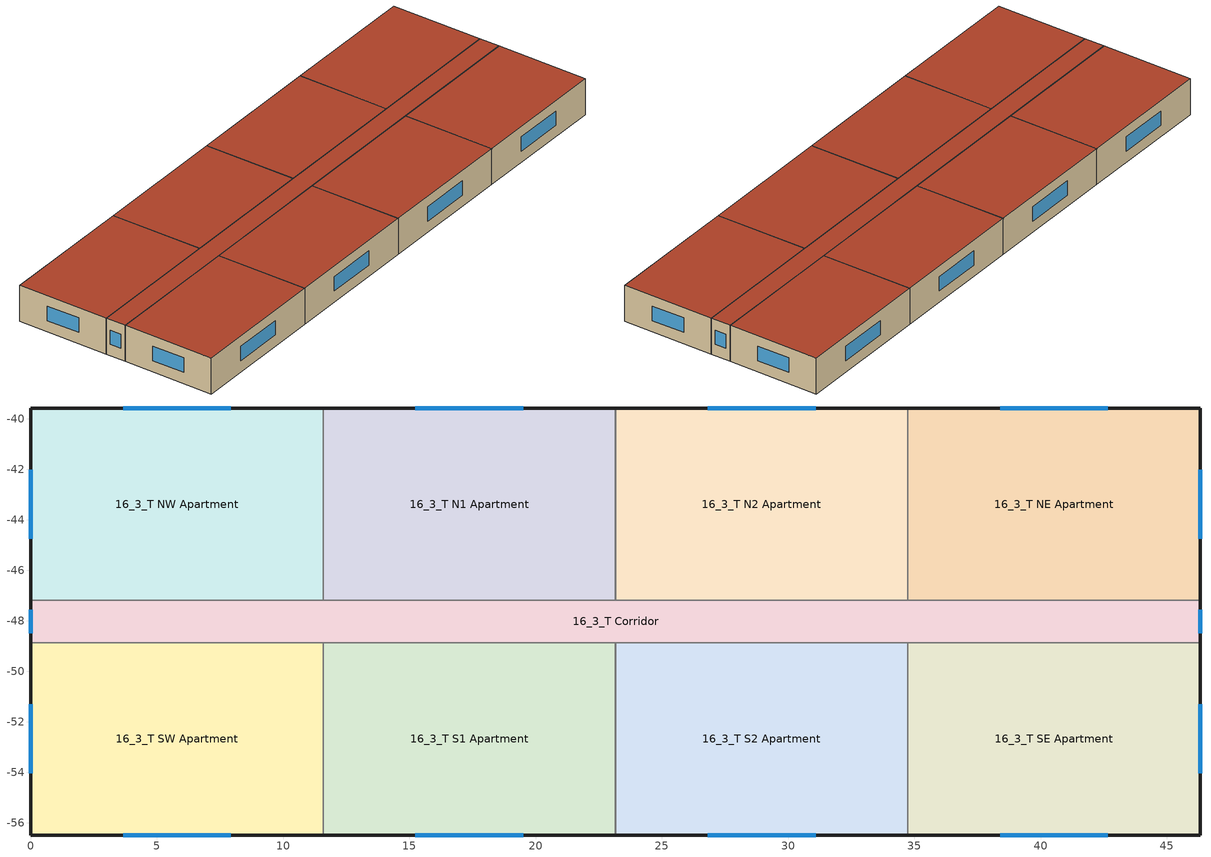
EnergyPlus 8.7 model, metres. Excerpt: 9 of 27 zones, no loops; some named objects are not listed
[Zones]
16_3_T SW Apartment
 floor adiabatic (INT-FLOOR-TOPSIDE): 11.58,-48.87 11.58,-56.49 0,-56.49 0,-48.87 z9.14
 wall outside (HPWall): 0,-48.87 0,-56.49 11.58,-56.49 z9.14:12.19
 wall to 16_3_T Corridor (int-walls): 11.58,-48.87 0,-48.87 z9.14:12.19
 wall to 16_3_T S1 Apartment (int-walls): 11.58,-56.49 11.58,-48.87 z9.14:12.19
 window (Dbl Elec Abs Bleached 6mm/13mm Air): 0,-51.31 0,-54.05 / 3.66,-56.49 7.92,-56.49 z10.1:11.32
 roof outside (HPRoof): 0,-48.87 0,-56.49 11.58,-56.49 11.58,-48.87 z12.19
16_3_T NW Apartment
 floor adiabatic (INT-FLOOR-TOPSIDE): 11.58,-39.57 11.58,-47.19 0,-47.19 0,-39.57 z9.14
 wall outside (HPWall): 11.58,-39.57 0,-39.57 0,-47.19 z9.14:12.19
 wall to 16_3_T Corridor (int-walls): 0,-47.19 11.58,-47.19 z9.14:12.19
 wall to 16_3_T N1 Apartment (int-walls): 11.58,-47.19 11.58,-39.57 z9.14:12.19
 window (Dbl Elec Abs Bleached 6mm/13mm Air): 7.92,-39.57 3.66,-39.57 / 0,-42.01 0,-44.76 z10.1:11.32
 roof outside (HPRoof): 0,-39.57 0,-47.19 11.58,-47.19 11.58,-39.57 z12.19
16_3_T SE Apartment
 floor adiabatic (INT-FLOOR-TOPSIDE): 46.33,-48.87 46.33,-56.49 34.75,-56.49 34.75,-48.87 z9.14
 wall outside (HPWall): 34.75,-56.49 46.33,-56.49 46.33,-48.87 z9.14:12.19
 wall to 16_3_T Corridor (int-walls): 46.33,-48.87 34.75,-48.87 z9.14:12.19
 wall to 16_3_T S2 Apartment (int-walls): 34.75,-48.87 34.75,-56.49 z9.14:12.19
 window (Dbl Elec Abs Bleached 6mm/13mm Air): 46.33,-54.05 46.33,-51.31 / 38.4,-56.49 42.67,-56.49 z10.1:11.32
 roof outside (HPRoof): 34.75,-48.87 34.75,-56.49 46.33,-56.49 46.33,-48.87 z12.19
16_3_T NE Apartment
 floor adiabatic (INT-FLOOR-TOPSIDE): 46.33,-39.57 46.33,-47.19 34.75,-47.19 34.75,-39.57 z9.14
 wall outside (HPWall): 46.33,-47.19 46.33,-39.57 34.75,-39.57 z9.14:12.19
 wall to 16_3_T Corridor (int-walls): 34.75,-47.19 46.33,-47.19 z9.14:12.19
 wall to 16_3_T N2 Apartment (int-walls): 34.75,-39.57 34.75,-47.19 z9.14:12.19
 window (Dbl Elec Abs Bleached 6mm/13mm Air): 42.67,-39.57 38.4,-39.57 / 46.33,-44.76 46.33,-42.01 z10.1:11.32
 roof outside (IEAD Res Roof): 34.75,-39.57 34.75,-47.19 46.33,-47.19 46.33,-39.57 z12.19
16_3_T N1 Apartment
 floor adiabatic (INT-FLOOR-TOPSIDE): 23.16,-39.57 23.16,-47.19 11.58,-47.19 11.58,-39.57 z9.14
 wall outside (HPWall): 23.16,-39.57 11.58,-39.57 z9.14:12.19
 wall to 16_3_T Corridor (int-walls): 11.58,-47.19 23.16,-47.19 z9.14:12.19
 wall to 16_3_T N2 Apartment (int-walls): 23.16,-47.19 23.16,-39.57 z9.14:12.19
 window (Dbl Elec Abs Bleached 6mm/13mm Air): 19.51,-39.57 15.24,-39.57 z10.1:11.32
 roof outside (HPRoof): 11.58,-39.57 11.58,-47.19 23.16,-47.19 23.16,-39.57 z12.19
16_3_T N2 Apartment
 floor adiabatic (INT-FLOOR-TOPSIDE): 34.75,-39.57 34.75,-47.19 23.16,-47.19 23.16,-39.57 z9.14
 wall outside (HPWall): 34.75,-39.57 23.16,-39.57 z9.14:12.19
 wall to 16_3_T Corridor (int-walls): 23.16,-47.19 34.75,-47.19 z9.14:12.19
 window (Dbl Elec Abs Bleached 6mm/13mm Air): 31.09,-39.57 26.82,-39.57 z10.1:11.32
 roof outside (HPRoof): 23.16,-39.57 23.16,-47.19 34.75,-47.19 34.75,-39.57 z12.19
16_3_T S1 Apartment
 floor adiabatic (INT-FLOOR-TOPSIDE): 23.16,-48.87 23.16,-56.49 11.58,-56.49 11.58,-48.87 z9.14
 wall outside (HPWall): 11.58,-56.49 23.16,-56.49 z9.14:12.19
 wall to 16_3_T Corridor (int-walls): 23.16,-48.87 11.58,-48.87 z9.14:12.19
 wall to 16_3_T S2 Apartment (int-walls): 23.16,-56.49 23.16,-48.87 z9.14:12.19
 window (Dbl Elec Abs Bleached 6mm/13mm Air): 15.24,-56.49 19.51,-56.49 z10.1:11.32
 roof outside (HPRoof): 11.58,-48.87 11.58,-56.49 23.16,-56.49 23.16,-48.87 z12.19
16_3_T S2 Apartment
 floor adiabatic (INT-FLOOR-TOPSIDE): 34.75,-48.87 34.75,-56.49 23.16,-56.49 23.16,-48.87 z9.14
 wall outside (HPWall): 23.16,-56.49 34.75,-56.49 z9.14:12.19
 wall to 16_3_T Corridor (int-walls): 34.75,-48.87 23.16,-48.87 z9.14:12.19
 window (Dbl Elec Abs Bleached 6mm/13mm Air): 26.82,-56.49 31.09,-56.49 z10.1:11.32
 roof outside (HPRoof): 23.16,-48.87 23.16,-56.49 34.75,-56.49 34.75,-48.87 z12.19
16_3_T Corridor
 floor adiabatic (INT-FLOOR-TOPSIDE): 46.33,-47.19 46.33,-48.87 0,-48.87 0,-47.19 z9.14
 wall outside (HPWall): 0,-47.19 0,-48.87 / 46.33,-48.87 46.33,-47.19 z9.14:12.19
 window (Dbl Elec Abs Bleached 6mm/13mm Air): 0,-47.58 0,-48.49 / 46.33,-48.49 46.33,-47.58 z10.1:11.32
 roof outside (HPRoof): 0,-47.19 0,-48.87 46.33,-48.87 46.33,-47.19 z12.19
[Building]
Ref Bldg Midrise Apartment New2004_v1.3_5.0: North Axis {deg}=0; Terrain=City; Loads Convergence Tolerance Value=0.04; Temperature Convergence Tolerance Value {deltaC}=0.2; Solar Distribution=FullInteriorAndExterior; Maximum Number of Warmup Days=25; Minimum Number of Warmup Days=6
[Site:Location]
USA IL-CHICAGO-OHARE: Latitude {deg}=41.77; Longitude {deg}=-87.75; Time Zone {hr}=-6; Elevation {m}=190
[SizingPeriod:WeatherFileDays] Day of Week for Start Day=Monday; Use Weather File Daylight Saving Period=Yes; Use Weather File Rain and Snow Indicators=Yes
Name | Begin Month | Begin Day of Month | End Month | End Day of Month
HDD | 11 | 20 | 11 | 20
CDD | 7 | 21 | 7 | 21
HDD3 | 12 | 20 | 12 | 20
CDD2 | 5 | 23 | 5 | 23
[Site:GroundTemperature:BuildingSurface]
4.4, 3.3, 2.3, 1.8, 2, 4, 6.8, 9.3, 10.1, 9.6, 7.8, 6
[Site:WaterMainsTemperature]
Calculation Method=CORRELATION; Annual Average Outdoor Air Temperature {C}=9.69; Maximum Difference In Monthly Average Outdoor Air Temperatures {deltaC}=28.1
[Material] Thermal Absorptance=0.9
Name | Roughness | Thickness {m} | Conductivity {W/m-K} | Density {kg/m3} | Specific Heat {J/kg-K} | Solar Absorptance | Visible Absorptance
IEAD Res Roof Insulation | MediumRough | 0.127339 | 0.049 | 265 | 836.8 | 0.7 | 0.7
Std Wood 6inch | MediumSmooth | 0.15 | 0.12 | 540 | 1210 | 0.7 | 0.7
1/2IN Gypsum | Smooth | 0.0127 | 0.16 | 784.9 | 830 | 0.92 | 0.92
1IN Stucco | Smooth | 0.0253 | 0.6918 | 1858 | 837 | 0.92 | 0.92
8IN CONCRETE HW | Rough | 0.2032 | 1.311 | 2240 | 836.8 | 0.7 | 0.7
Roof Membrane | VeryRough | 0.0095 | 0.16 | 1121.29 | 1460 | 0.7 | 0.7
Metal Decking | MediumSmooth | 0.0015 | 45.006 | 7680 | 418.4 | 0.7 | 0.3
MAT-CC05 4 HW CONCRETE | Rough | 0.1016 | 1.311 | 2240 | 836.8 | 0.7 | 0.7
Wall Insulation HP | MediumRough | 0.32972 | 0.049 | 265 | 836.8 | 0.7 | 0.7
Roof Insulation HP | MediumRough | 0.68799 | 0.049 | 265 | 836.8 | 0.7 | 0.7
[Material:NoMass]
CP02 CARPET PAD: Roughness=VeryRough; Thermal Resistance {m2-K/W}=0.2165; Thermal Absorptance=0.9; Solar Absorptance=0.7; Visible Absorptance=0.8
[WindowMaterial:Glazing] Optical Data Type=SpectralAverage; Thickness {m}=0.012; Infrared Transmittance at Normal Incidence=0; Front Side Infrared Hemispherical Emissivity=0.84; Conductivity {W/m-K}=0.9
Name | Solar Transmittance at Normal Incidence | Front Side Solar Reflectance at Normal Incidence | Back Side Solar Reflectance at Normal Incidence | Visible Transmittance at Normal Incidence | Front Side Visible Reflectance at Normal Incidence | Back Side Visible Reflectance at Normal Incidence | Back Side Infrared Hemispherical Emissivity
ECABS-2 BLEACHED 6MM | 0.814 | 0.086 | 0.086 | 0.847 | 0.099 | 0.099 | 0.1
ECABS-2 COLORED 6MM | 0.111 | 0.179 | 0.179 | 0.128 | 0.081 | 0.081 | 0.1
CLEAR 12MM | 0.653 | 0.064 | 0.064 | 0.841 | 0.077 | 0.077 | 0.84
[WindowMaterial:Gas]
ARGON 13MM: Gas Type=Argon; Thickness {m}=0.0127
[Construction]
IEAD Res Roof: Roof Membrane, IEAD Res Roof Insulation, Metal Decking
int-walls: 1/2IN Gypsum, 1/2IN Gypsum
INT-FLOOR-TOPSIDE: MAT-CC05 4 HW CONCRETE, CP02 CARPET PAD
InteriorFurnishings: Std Wood 6inch
HPWall: 1IN Stucco, 8IN CONCRETE HW, Wall Insulation HP, 1/2IN Gypsum
HPRoof: Roof Membrane, Roof Insulation HP, Metal Decking
Dbl Elec Abs Bleached 6mm/13mm Air: ECABS-2 BLEACHED 6MM, ARGON 13MM, CLEAR 12MM, ARGON 13MM, CLEAR 12MM
Dbl Elec Abs Colored 6mm/13mm Air: ECABS-2 COLORED 6MM, ARGON 13MM, CLEAR 12MM, ARGON 13MM, CLEAR 12MM
[WindowProperty:ShadingControl]
16_3_ECW: Shading Type=SwitchableGlazing; Construction with Shading=Dbl Elec Abs Colored 6mm/13mm Air; Shading Control Type=OnIfHighZoneAirTemperature; Shading Control Is Scheduled=No; Glare Control Is Active=No
[Zone] Type=1; Multiplier=1; Floor Area {m2}=autocalculate; Part of Total Floor Area=Yes
16_3_T SW Apartment; 16_3_T NW Apartment; 16_3_T SE Apartment; 16_3_T NE Apartment; 16_3_T N1 Apartment; 16_3_T N2 Apartment; 16_3_T S1 Apartment; 16_3_T S2 Apartment; 16_3_T Corridor
[InternalMass] Construction=InteriorFurnishings
Name | Zone | Surface Area {m2}
16_3_T Corridor Internal Mass | 16_3_T Corridor | 155.3169
16_3_T SW Apartment Internal Mass | 16_3_T SW Apartment | 176.4974
16_3_T NW Apartment Internal Mass | 16_3_T NW Apartment | 176.4974
16_3_T SE Apartment Internal Mass | 16_3_T SE Apartment | 176.4974
16_3_T NE Apartment Internal Mass | 16_3_T NE Apartment | 176.4974
16_3_T N1 Apartment Internal Mass | 16_3_T N1 Apartment | 176.4974
16_3_T N2 Apartment Internal Mass | 16_3_T N2 Apartment | 176.4974
16_3_T S1 Apartment Internal Mass | 16_3_T S1 Apartment | 176.4974
16_3_T S2 Apartment Internal Mass | 16_3_T S2 Apartment | 176.4974
[People] Number of People Schedule=16_APT_OCC_SCH; Number of People Calculation Method=People; Number of People=2.5; Fraction Radiant=0.3; Sensible Heat Fraction=AUTOCALCULATE; Activity Level Schedule=16_ACTIVITY_SCH; Enable ASHRAE 55 Comfort Warnings=No; Mean Radiant Temperature Calculation Type=ZoneAveraged; Work Efficiency Schedule=16_WORK_EFF_SCH; Clothing Insulation Calculation Method=ClothingInsulationSchedule; Clothing Insulation Schedule=16_CLOTHING_SCH; Air Velocity Schedule=16_AIR_VELO_SCH; Thermal Comfort Model 1 Type=FANGER
Name | Zone or ZoneList
16_3_T SW Apartment People | 16_3_T SW Apartment
16_3_T NW Apartment People | 16_3_T NW Apartment
16_3_T SE Apartment People | 16_3_T SE Apartment
16_3_T NE Apartment People | 16_3_T NE Apartment
16_3_T N1 Apartment People | 16_3_T N1 Apartment
16_3_T N2 Apartment People | 16_3_T N2 Apartment
16_3_T S1 Apartment People | 16_3_T S1 Apartment
16_3_T S2 Apartment People | 16_3_T S2 Apartment
[Lights] Design Level Calculation Method=Watts/Area; Return Air Fraction=0; Fraction Radiant=0.2; Fraction Visible=0.6; Fraction Replaceable=1; Return Air Fraction Calculated from Plenum Temperature=No
Name | Zone or ZoneList | Schedule | Watts per Zone Floor Area {W/m2}
16_3_T Corridor_Lights | 16_3_T Corridor | 16_COR_LIGHT_SCH | 5.38
16_3_T SW Apartment_Lights | 16_3_T SW Apartment | 16_APT_LIGHT_SCH | 2.1
16_3_T NW Apartment_Lights | 16_3_T NW Apartment | 16_APT_LIGHT_SCH | 2.1
16_3_T SE Apartment_Lights | 16_3_T SE Apartment | 16_APT_LIGHT_SCH | 2.1
16_3_T NE Apartment_Lights | 16_3_T NE Apartment | 16_APT_LIGHT_SCH | 2.1
16_3_T N1 Apartment_Lights | 16_3_T N1 Apartment | 16_APT_LIGHT_SCH | 2.1
16_3_T N2 Apartment_Lights | 16_3_T N2 Apartment | 16_APT_LIGHT_SCH | 2.1
16_3_T S1 Apartment_Lights | 16_3_T S1 Apartment | 16_APT_LIGHT_SCH | 2.1
16_3_T S2 Apartment_Lights | 16_3_T S2 Apartment | 16_APT_LIGHT_SCH | 2.1
[ElectricEquipment] Schedule=16_APT_EQP_SCH; Design Level Calculation Method=Watts/Area; Watts per Zone Floor Area {W/m2}=5.38; Fraction Latent=0; Fraction Radiant=0.5; Fraction Lost=0
Name | Zone or ZoneList
16_3_T SW Apartment_PlugMisc_Equip | 16_3_T SW Apartment
16_3_T NW Apartment_PlugMisc_Equip | 16_3_T NW Apartment
16_3_T SE Apartment_PlugMisc_Equip | 16_3_T SE Apartment
16_3_T NE Apartment_PlugMisc_Equip | 16_3_T NE Apartment
16_3_T N1 Apartment_PlugMisc_Equip | 16_3_T N1 Apartment
16_3_T N2 Apartment_PlugMisc_Equip | 16_3_T N2 Apartment
16_3_T S1 Apartment_PlugMisc_Equip | 16_3_T S1 Apartment
16_3_T S2 Apartment_PlugMisc_Equip | 16_3_T S2 Apartment
[ZoneInfiltration:DesignFlowRate] Schedule=16_INFIL_SCH; Design Flow Rate Calculation Method=AirChanges/Hour; Air Changes per Hour {1/hr}=0.1; Constant Term Coefficient=1; Temperature Term Coefficient=0; Velocity Term Coefficient=0; Velocity Squared Term Coefficient=0
Name | Zone or ZoneList
16_3_T Corridor_Infiltration | 16_3_T Corridor
16_3_T SW Apartment_Infiltration | 16_3_T SW Apartment
16_3_T NW Apartment_Infiltration | 16_3_T NW Apartment
16_3_T SE Apartment_Infiltration | 16_3_T SE Apartment
16_3_T NE Apartment_Infiltration | 16_3_T NE Apartment
16_3_T N1 Apartment_Infiltration | 16_3_T N1 Apartment
16_3_T N2 Apartment_Infiltration | 16_3_T N2 Apartment
16_3_T S1 Apartment_Infiltration | 16_3_T S1 Apartment
16_3_T S2 Apartment_Infiltration | 16_3_T S2 Apartment
[ZoneVentilation:WindandStackOpenArea] Opening Area Fraction Schedule=16_VentingSched; Opening Effectiveness=0.5; Discharge Coefficient for Opening=autocalculate; Minimum Indoor Temperature {C}=23; Maximum Indoor Temperature {C}=24.75; Delta Temperature {deltaC}=0.5; Minimum Outdoor Temperature {C}=-32; Maximum Outdoor Temperature {C}=33; Maximum Wind Speed {m/s}=40
Name | Zone | Opening Area {m2} | Effective Angle {deg}
16_3_TWINDOW2_NV | 16_3_T SW Apartment | 3.34 | 270
16_3_TWINDOW1_NV | 16_3_T SW Apartment | 5.2 | 180
16_3_TWINDOW4_NV | 16_3_T NW Apartment | 5.2 | 0
16_3_TWINDOW6_NV | 16_3_T NW Apartment | 3.34 | 270
16_3_TWINDOW7_NV | 16_3_T SE Apartment | 3.34 | 90
16_3_TWINDOW3_NV | 16_3_T SE Apartment | 5.2 | 180
16_3_TWINDOW5_NV | 16_3_T NE Apartment | 5.2 | 0
16_3_TWINDOW8_NV | 16_3_T NE Apartment | 3.34 | 90
16_3_TWINDOW9_NV | 16_3_T N1 Apartment | 5.2 | 0
16_3_TWINDOW10_NV | 16_3_T N2 Apartment | 5.2 | 0
16_3_TWINDOW11_NV | 16_3_T S1 Apartment | 5.2 | 180
16_3_TWINDOW12_NV | 16_3_T S2 Apartment | 5.2 | 180
16_3_TWINDOW13_NV | 16_3_T Corridor | 1.11 | 270
16_3_TWINDOW14_NV | 16_3_T Corridor | 1.11 | 90
[Exterior:Lights]
16_3_Exterior Facade Lighting: Schedule=16_ALWAYS_ON; Design Level {W}=5357; Control Option=AstronomicalClock
[DesignSpecification:OutdoorAir]
16_3_SZ DSOA T Corridor: Outdoor Air Method=Flow/Zone; Outdoor Air Flow per Person {m3/s-person}=0; Outdoor Air Flow per Zone Floor Area {m3/s-m2}=0; Outdoor Air Flow per Zone {m3/s}=0
[Sizing:Zone]
16_3_T Corridor: Zone Cooling Design Supply Air Temperature Input Method=SupplyAirTemperature; Zone Cooling Design Supply Air Temperature {C}=11.1; Zone Heating Design Supply Air Temperature Input Method=SupplyAirTemperature; Zone Heating Design Supply Air Temperature {C}=40; Zone Cooling Design Supply Air Humidity Ratio {kgWater/kgDryAir}=0.0085; Zone Heating Design Supply Air Humidity Ratio {kgWater/kgDryAir}=0.008; Design Specification Outdoor Air Object=16_3_SZ DSOA T Corridor; Cooling Design Air Flow Method=DesignDayWithLimit; Cooling Minimum Air Flow {m3/s}=0; Cooling Minimum Air Flow Fraction=0; Heating Design Air Flow Method=DesignDay; Heating Design Air Flow Rate {m3/s}=0
[ZoneControl:Thermostat]
16_3_T Corridor Thermostat: Zone or ZoneList=16_3_T Corridor; Control Type Schedule=16_Dual Zone Control Type Sched; Control 1=16_3_T Corridor DualSPSched
[ThermostatSetpoint:DualSetpoint]
16_3_T Corridor DualSPSched: Heating Setpoint Temperature Schedule=16_UnitHeater_HtgSP_Sch; Cooling Setpoint Temperature Schedule=16_UnitHeater_ClgSP_Sch
[Zone equipment]
16_3_T Corridor: 16_3_T Corridor Unit Heater
[Schedule:Compact]
16_ALWAYS_ON; 16_INFIL_SCH; 16_COR_LIGHT_SCH: Through: 12/31, For: AllDays, Until: 24:00, 1
16_APT_OCC_SCH: Through: 12/31, For: AllDays, Until: 7:00, 1, Until: 8:00, 0.85, Until: 9:00, 0.39, Until: 16:00, 0.25, Until: 17:00, 0.3, Until: 18:00, 0.52, Until: 21:00, 0.87, Until: 24:00, 1
16_APT_LIGHT_SCH: Through: 12/31, For: AllDays, Until: 04:00, 0.067, Until: 05:00, 0.187, Until: 06:00, 0.394, Until: 07:00, 0.44, Until: 08:00, 0.393, Until: 09:00, 0.172, Until: 15:00, 0.119, Until: 16:00, 0.206, Until: 17:00, 0.439, Until: 18:00, 0.616, Until: 19:00, 0.829, Until: 20:00, 0.986, Until: 21:00, 1, Until: 22:00, 0.692, Until: 23:00, 0.384, Until: 24:00, 0.16
16_APT_EQP_SCH: Through: 12/31, For: AllDays, Until: 1:00, 0.45, Until: 2:00, 0.41, Until: 3:00, 0.39, Until: 5:00, 0.38, Until: 6:00, 0.43, Until: 7:00, 0.54, Until: 8:00, 0.65, Until: 9:00, 0.66, Until: 10:00, 0.67, Until: 11:00, 0.69, Until: 12:00, 0.7, Until: 13:00, 0.69, Until: 14:00, 0.66, Until: 15:00, 0.65, Until: 16:00, 0.68, Until: 17:00, 0.8, Until: 19:00, 1, Until: 20:00, 0.93, Until: 21:00, 0.89, Until: 22:00, 0.85, Until: 23:00, 0.71, Until: 24:00, 0.58
16_ACTIVITY_SCH: Through: 12/31, For: AllDays, Until: 24:00, 120
16_WORK_EFF_SCH: Through: 12/31, For: AllDays, Until: 24:00, 0
16_AIR_VELO_SCH: Through: 12/31, For: AllDays, Until: 24:00, 0.2
16_CLOTHING_SCH: Through: 04/30, For: AllDays, Until: 24:00, 1, Through: 09/30, For: AllDays, Until: 24:00, 0.5, Through: 12/31, For: AllDays, Until: 24:00, 1
16_UnitHeater_ClgSP_Sch: THROUGH: 12/31, FOR:AllDays, UNTIL: 24:00, 40
16_UnitHeater_HtgSP_Sch: THROUGH: 12/31, FOR:AllDays, UNTIL: 24:00, 15.6
16_Dual Zone Control Type Sched: Through: 12/31, For: AllDays, Until: 24:00, 4
16_VentingSched: Through: 6/30, For: AllDays, Until: 24:00, 0, Through: 9/30, For: AllDays, Until: 24:00, 1, Through: 12/31, For: AllDays, Until: 24:00, 0
